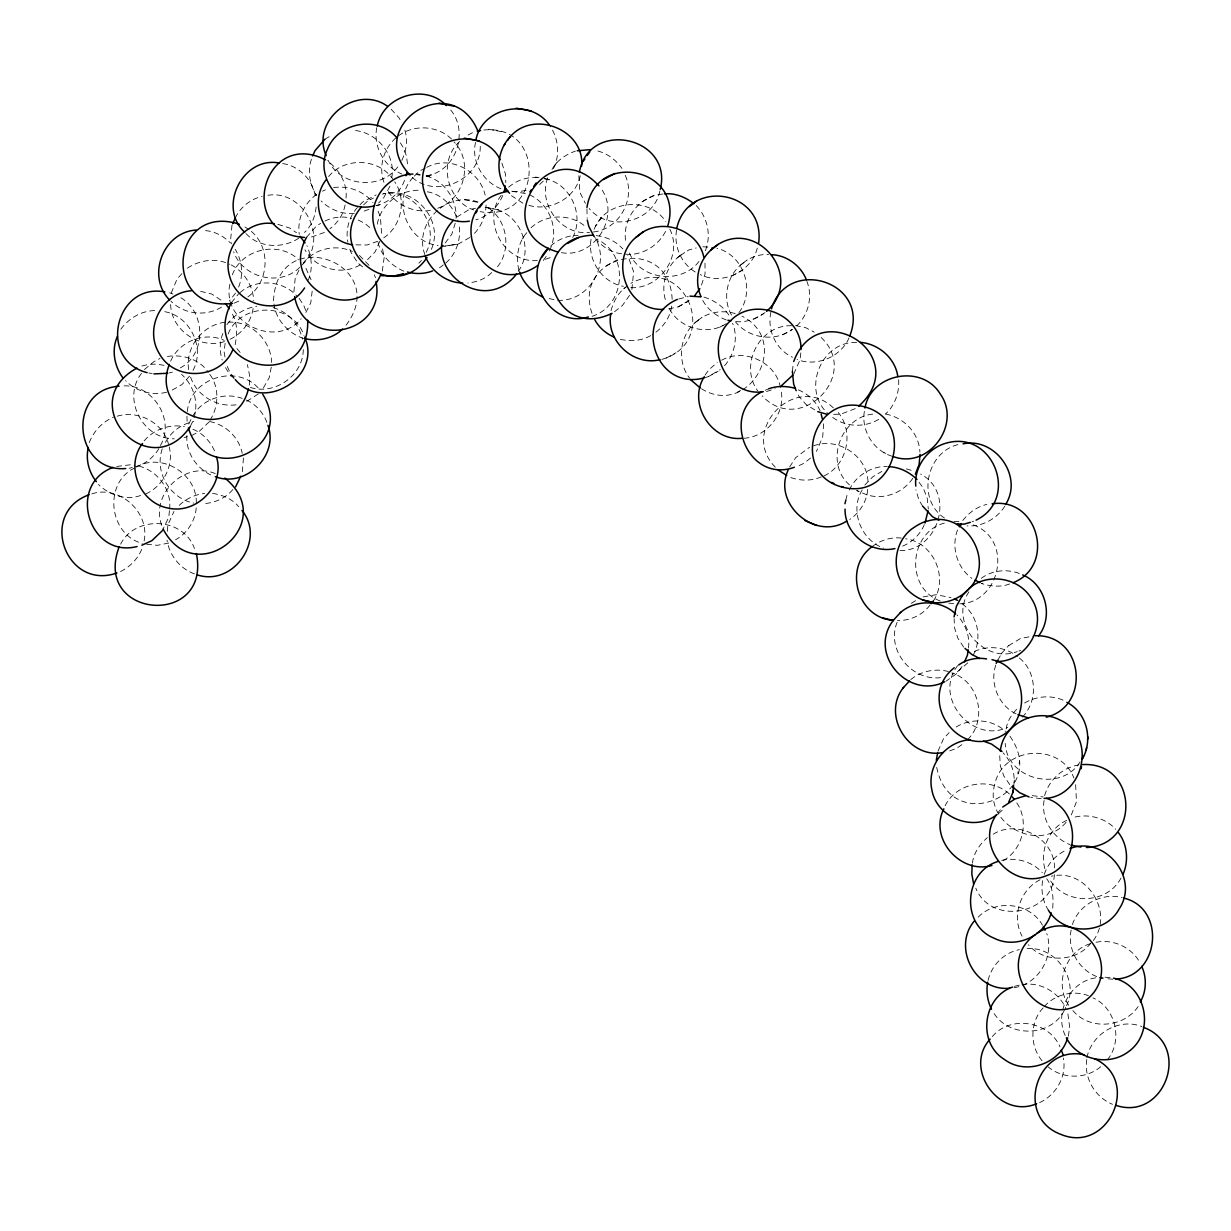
<?xml version="1.0" encoding="UTF-8"?>
<svg xmlns="http://www.w3.org/2000/svg" width="1231" height="1231" viewBox="0 0 1231 1231"><rect width="100%" height="100%" fill="white"/><g stroke="black" fill="none" stroke-linecap="round" stroke-linejoin="round"><path stroke-width="0.75" stroke-dasharray="5 3.75" d="M586.941 208.931L587.172 218.349M672.141 299.348C669.618 232.767 569.414 253.801 592.757 315.49M1052.705 908.201C1053.521 898.122 1053.074 887.136 1046.704 878.765M1054.352 874.518C1052.844 914.91 991.047 925.743 975.814 888.213M800.812 352.866L800.058 359.683L793.795 373.962M823.647 423.772L822.677 437.128L816.415 451.408M898.645 379.702C899.461 392.289 895.06 405.43 885.551 413.97M1086.804 1059.491C1083.803 1078.202 1095.098 1097.221 1112.516 1104.315M578.847 175.71L579.893 192.359L585.356 203.407M591.049 239.276C587.372 260.341 602.19 282.73 623.44 286.3M273.528 300.887C276.96 220.534 394.535 264.403 344.834 326.784M293.901 291.885L295.24 277.883L300.21 267.573M144.119 541.009C150.151 511.788 118.622 483.86 90.463 494.339M167.416 531.284L167.831 525.068L173.956 511.465M196.206 507.911C195.237 521.067 187.05 533.454 175.494 539.809M169.57 509.065C171.986 488.83 156.26 469.073 136.333 465.518M186.927 435.574C185.619 453.162 197.468 469.827 213.625 476.212M243.446 458.024L242.199 473.273M376.763 127.685C372.962 146.735 384.257 166.539 401.875 174.063M486.091 205.069C485.799 217.041 480.213 228.951 471.027 236.66M187.327 411.539C190.19 377.409 238.614 362.868 259.879 389.935M249.324 385.149L249.955 377.363L247.416 364.638M271.282 367.13L269.25 377.594L262.695 389.165M303.272 349.558C303.134 375.517 274.99 395.274 250.447 387.473M676.588 230.028C673.557 246.385 681.482 264.126 695.961 272.436M867.686 489.415C866.886 501.479 859.653 512.788 849.682 519.513M169.416 510.696L168.801 517.205L162.2 530.823M972.336 863.162C973.659 853.129 979.799 844.204 987.324 837.665M1044.088 800.489C1040.918 818.938 1052.628 837.849 1069.862 844.558M1042.642 880.673C1040.841 890.798 1042.872 901.477 1048.366 910.171M312.166 291.208L310.751 302.903L305.35 313.459M346.019 198.129C347.665 183.434 338.848 169.124 327.2 160.738M391.75 177.726C396.136 154.598 376.378 131.64 353.266 130.317M770.898 312.105C766.898 329.739 775.853 349.65 792.502 357.282M792.364 371.208L793.133 364.699M231.997 225.181L230.674 239.168L231.351 243.876M316.105 207.054C315.228 216.394 311.597 226.119 304.442 232.459M381.595 233.274L380.394 217.01L377.486 209.593M229.843 284.284C221.549 322.753 276.098 349.127 301.195 318.767M225.135 343.326L224.088 351.697L224.965 356.99M235.152 344.68C237.214 334.047 237.798 322.691 231.767 313.136M1013.467 787.055C1015.99 774.853 1011.744 761.758 1003.111 752.88M936.714 767.375C950.47 837.342 1052.151 794.657 1009.297 735.322M1014.052 782.424L1014.359 779.992M1017.806 773.76L1018.083 771.652M1019.114 763.482L1019.437 761.05M1068.385 1036.194L1069.631 1026.885L1067.692 1012.297M968.458 648.014C970.213 635.996 965.104 623.84 957.056 615.038M345.095 204.931C343.464 214.394 337.571 223.103 329.893 228.812M382.302 271.112L384.164 257.494L382.195 246.939M455.239 223.211L451.792 234.244L444.299 244.184M475.551 142.381C470.996 161.615 483.121 182.034 501.309 188.897M864.362 411.4C861.008 430.958 874.01 451.531 893.321 456.593M162.23 448.93C154.198 471.95 169.94 498.54 193.713 503.079M938.007 751.202L943.515 738.692L949.101 732.645M1006.127 728.86C1007.358 720.35 1012.574 712.964 1018.853 707.286M631.872 289.577L633.626 271.774L627.841 255.617M671.711 306.119C670.095 318.152 662.293 328.477 652.138 334.817M897.091 622.301C885.428 651.168 913.941 683.574 943.885 677.081M995.802 665.079C989.293 684.097 999.264 707.025 1017.929 714.703M988.108 980.353C991.463 965.381 1004.111 952.548 1019.33 949.686M1071.155 930.051C1066.785 950.286 1080.079 971.859 1099.899 977.629M193.99 417.755C198.991 402.399 193.436 384.995 181.588 374.378M253.14 308.489C250.986 322.722 240.907 334.986 227.627 340.371M547.687 177.803C537.747 204.377 561.29 235.721 589.618 232.474M580.247 175.802C575.508 198.668 548.811 212.624 527.16 204.731M659.862 191.005C653.815 222.319 609.068 232.859 589.157 208.454M845.805 500.217L847.528 493.2M957.533 529.992C950.947 547.118 957.01 567.568 971.859 578.339M611.053 310.597C613.453 301.426 618.393 292.378 626.256 286.792M311.443 159.307C307.119 171.34 309.904 185.035 316.659 195.621M377.286 224.196C380.779 204.084 400.26 189.205 420.51 190.282M431.327 249.401C444.637 219.764 413.308 184.881 382.426 194.159M171.201 293.086L177.11 278.96L182.034 273.482M222.888 333.493C219.426 341.803 219.549 351.527 222.18 360.052M701.501 285.038L705.055 274.021L704.994 262.449M757.28 248.077C751.618 271.866 722.043 285.715 700.285 274.575M502.71 195.498C498.047 207.008 487.876 216.456 475.858 219.826M553.427 168.616C560.474 154.598 558.351 137.626 549.38 124.993M572.707 237.46C585.017 214.425 569.599 182.019 543.502 178.541M308.012 280.453C313.213 269.543 311.689 256.463 306.888 245.692M379.794 241.23L375.163 251.832L365.622 261.649M1086.881 1057.737C1091.651 1033.84 1118.841 1017.375 1141.937 1026.577M705.317 250.785C711.687 235.121 707.44 216.302 695.253 204.592M1044.627 795.611C1049.027 779.839 1062.738 767.405 1078.91 764.913M1044.273 874.41C1047.827 863.439 1056.275 854.468 1066.815 849.913M973.013 655.477C982.538 638.581 977.876 614.961 961.919 603.698M389.95 186.173L383.718 197.714L378.548 203.069M401.768 160.445C406.569 150.582 408.2 138.426 404.107 128.039M426.203 252.324C440.667 224.734 414.432 188.512 383.718 193.575M849.036 337.894C840.727 357.113 816.599 367.084 797.119 359.529M526.776 232.674C517.774 242.861 515.851 257.356 518.866 270.251M549.272 250.939C559.905 231.197 550.395 204.746 530.376 195.206M594.127 229.351C605.006 200.191 648.999 195.683 665.817 221.688M404.553 180.372C399.921 192.605 389.104 202.776 376.24 205.5M924.296 524.668C920.142 534.562 911.602 542.979 901.369 546.549M933.406 600.897C948.886 577.662 933.406 542.379 905.647 538.778M1072.386 924.558C1079.048 904.37 1101.714 892.413 1122.195 897.507M1066.523 1005.681C1079.495 979.753 1055.783 946.162 1027.1 948.624M1093.359 940.499C1114.701 911.971 1086.05 867.747 1051.366 876.21M1064.307 1010.436C1050.612 1037.81 1006.666 1038.041 992.509 1010.774M170.632 361.237C178.972 341.464 204.592 331.216 224.227 340.371M232.336 274.805C241.784 248.877 278.698 240.43 298.487 259.618M193.052 370.316C205.5 347.342 189.666 315.367 163.754 311.52M238.614 287.038C243.646 274.852 242.138 260.664 235.259 249.401M228.15 333.955C240.691 301.703 292.978 302.18 303.934 335.432M190.19 426.68L193.559 419.602M160.399 445.56C175.771 419.509 152.09 383.18 122.115 385.995M789.687 466.918L795.611 457.747L809.583 447.207M89.278 442.637C93.602 431.281 102.25 421.987 113.452 417.186M158.861 448.669C153.752 457.178 145.166 464.41 135.287 466.687M188.758 424.018L191.974 417.463M209.978 420.279C218.964 406.43 219.657 386.857 209.224 373.624M968.92 591.849C948.332 622.363 983.8 664.432 1017.237 651.599M957.733 665.525C932.606 697.592 972.598 744.201 1007.789 727.259M997.864 660.108L1001.772 653.092M235.29 218.056C240.153 207.162 250.632 199.13 262.172 196.345M231.366 302.657L238.691 293.732M120.592 544.164C135.364 514.835 183.65 517.389 194.467 548.564M141.719 549.411C137.257 559.828 128.84 567.953 118.484 572.507M849.267 490.03C855.884 475.581 871.425 466.026 887.32 466.411M862.223 489.846C849.482 510.511 860.915 539.963 883.504 548.087M945.131 805.782C957.149 780.869 994.51 776.207 1012.467 797.119M1071.309 814.937L1076.448 801.781L1075.648 784.439M665.556 231.397C658.108 246.031 641.32 256.325 624.794 254.063M629.564 295.348L622.44 305.488L613.53 312.536M235.536 293.101L229.305 301.056M141.488 373.408C121.7 398.613 142.688 438.99 174.248 438.805M165.446 442.391C171.032 431.619 181.926 423.756 193.806 421.525M192.79 416.155C202.007 399.106 224.319 391.735 242.245 398.413M738.923 312.659C755.588 290.685 743.986 255.109 716.888 248.231M705.055 375.132L709.025 369.654L717.288 362.453M501.202 195.314C481.198 221.842 504.448 263.188 537.332 260.572M497.432 266.804C512.25 248.662 506.803 218.641 486.691 206.823M518.266 271.374C534.839 248.754 519.405 212.071 491.6 208.501M1107.377 1059.799C1123.18 1040.657 1115.948 1007.912 1093.005 997.895M413.062 177.356C391.443 200.176 406.984 242.168 438.128 245.446M1120.995 878.042C1107.084 904.754 1065.277 905.508 1049.92 879.765M551.965 169.509C556.874 160.261 565.829 154.614 575.4 151.105M543.286 260.51L546.979 255.294M189.574 376.147L181.926 384.626L169.693 391.473M554.35 166.077L556.858 162.584M599.359 220.78L601.867 217.287M522.406 238.829L523.837 236.829M595.542 226.196L596.973 224.196M306.565 237.321L316.49 225.904L320.552 223.442M357.405 207.47C349.081 216.687 345.342 230.028 347.896 242.199M962.027 666.587L956.025 674.157L945.931 681.251M967.812 662.847L956.687 672.434L952.194 674.388M967.597 739.631C987.924 719.873 979.091 681.297 951.855 672.942M1022.284 717.15C1038.302 701.085 1036.994 671.634 1018.945 657.662M1080.079 761.927C1061.26 792.549 1007.035 780.254 1005.188 743.355M724.582 365.653C734.599 354.39 738.323 337.417 732.63 323.322M912.771 478.29C903.185 493.123 883.258 500.278 866.547 494.693M1004.819 506.203C996.879 518.82 982.107 526.96 967.135 525.868M929.959 605.098C922.588 615.085 909.863 620.978 897.476 620.486M698.993 261.449C681.42 284.653 640.566 280.299 629.441 252.971M998.049 812.506L1000.372 809.767M1002.203 810.26L998.71 813.414M1043.103 1007.881C1029.732 1022.192 1029.531 1046.396 1042.442 1061.23M120.807 329.216C129.178 317.767 142.781 309.873 157.214 310.643M226.858 324.707C234.059 314.89 244.707 308.042 256.817 306.227M1008.604 645.644L1020.345 638.597L1033.563 635.965M992.309 1036.579C1010.297 1014.806 1048.935 1021.038 1059.983 1046.812M1044.196 1006.619C1054.736 994.463 1073.309 989.847 1088.373 995.664M1001.234 653.676L1008.928 645.29M1090.943 943.023C1076.294 962.38 1044.073 963.304 1028.408 944.762M1138.121 1006.573C1123.472 1028.316 1088.158 1030.609 1072.032 1009.482M864.839 485.076L872.825 476.782L881.827 471.427M962.78 520.482C968.812 512.804 977.199 506.541 986.847 504.433M301.98 265.065C330.031 239.83 303.857 188.481 266.973 195.452M328.631 176.587C344.449 156.845 378.594 158.045 392.797 179.08M395.905 137.949C383.103 148.966 378.117 167.955 384.472 183.696M360.006 204.777L362.622 202.069L376.163 194.929M397.751 166.939C380.533 190.513 340.525 186.558 328.123 160.307M418.863 263.172L421.448 260.495M445.791 263.034C456.916 253.371 461.533 237.66 458.886 223.365M247.877 296.871C269.327 281.761 271.266 247.277 250.462 230.689M303.026 263.234C314.505 248.616 335.678 243.83 352.466 251.463M299.733 267.358C280.114 287.146 242.784 277.975 233.659 251.724M258.325 393.951L245.508 402.137M363.684 204.854L367.438 201.161L373.332 198.099M414.324 176.125L419.325 171.201L425.234 168.155M679.82 255.863C665.94 266.05 660.355 285.607 666.002 301.78M742.662 263.434C726.629 275.144 721.658 299.533 732.307 316.398M697.408 320.86C679.774 333.647 676.281 360.868 689.529 378.071M796.734 325.861C808.475 314.828 812.922 296.425 806.92 281.437M144.427 369.515L153.844 361.699L159.999 358.436M144.135 440.867C153.906 429.28 169.539 423.849 184.373 426.618M209.208 421.833L198.806 431.742L192.267 435.205M232.859 489.523C225.381 498.57 213.917 503.31 202.33 503.741M459.609 141.519C437.882 160.876 446.253 200.653 473.812 209.932M539.655 184.512L545.933 178.557M491.692 272.528C485.599 279.006 476.582 281.991 467.934 283.068M1066.138 822.277C1039.656 854.037 982.692 824.139 994.879 783.901C1003.08 746.355 1060.23 742.124 1073.924 778.023M179.234 505.372C186.004 498.74 195.283 494.416 204.715 493.431M531.053 227.797C545.825 213.702 571.43 213.255 586.341 227.443M550.626 246.092C557.966 239.353 568.045 235.229 578.078 235.336M810.552 458.055L803.751 463.441L797.826 466.149M662.832 194.052C639.397 195.406 621.47 219.457 625.871 242.307M978.183 917.172C995.802 898.707 1029.947 902.769 1042.472 925.143M316.659 194.452C304.011 203.192 297.071 219.103 299.271 234.29M240.091 292.563C255.833 278.375 282.853 280.237 296.84 296.025M456.763 217.133L468.796 209.732L475.458 208.316M508.649 187.174C516.758 180.095 528.099 176.479 538.701 177.633M679.974 255.756L688.837 249.955L696.238 247.954M742.816 263.326C749.771 257.202 759.389 254.078 768.544 254.463M697.562 320.752C707.84 311.735 723.212 309.689 735.969 313.813M383.733 237.845C401.521 226.058 406.969 199.407 394.689 181.819M439.498 267.835L443.268 264.957M623.655 288.777L626.41 286.685M677.219 257.848L684.405 252.37M668.664 308.919L678.296 306.858L691.391 298.995M740.062 265.419L747.248 259.941M694.807 322.861L701.993 317.367M661.816 359.406C720.627 342.587 687.329 253.724 630.841 283.299M735.861 321.568C746.601 322.722 757.08 318.583 765.528 312.182M703.917 377.932L708.287 376.655L720.273 369.623M961.842 744.647L956.995 748.125L948.055 751.525M1003.142 860.623C1023.253 849.467 1029.747 820.292 1016.021 801.843M469.78 237.506L458.271 244.046L443.252 246.354M1100.745 1066.708C1086.05 1079.264 1062.938 1079.264 1048.12 1066.908M911.309 603.328L918.788 598.651M981.276 578.37C992.894 569.353 1009.805 568.568 1022.761 574.954M910.725 679.62C921.096 670.91 935.514 668.187 948.516 671.541M1039.58 1102.637C1056.198 1094.959 1066.877 1076.294 1063.369 1058.06M1040.026 879.796C1019.945 889.859 1011.467 916.387 1022.053 936.176M324.892 139.288L331.662 135.179M398.567 135.764C414.216 123.992 437.974 125.531 451.869 139.334M180.388 367.869C207.193 353.451 205.7 310.366 178.972 296.702M872.102 546.672C881.027 539.763 892.721 536.27 903.893 538.501M855.268 408.646L840.665 414.201L832.418 414.355M878.749 419.356C863.993 428.126 844.281 427.142 830.956 416.047M824.062 475.92C847.267 464.995 854.345 432.496 838.342 412.57M731.86 275.929L741.631 270.589M678.296 306.858L688.067 301.518M669.464 308.843C679.635 328.554 707.81 336.063 726.321 323.599M666.186 358.129L675.957 352.774M753.557 319.214L763.328 313.874M782.593 334.77L792.364 329.416C775.068 342.31 749.217 338.571 735.599 322.045M708.287 376.655L718.073 371.3M701.424 388.719C748.848 418.417 792.302 341.479 741.954 316.152M719.75 327.2L723.012 325.43M737.323 392.212L740.585 390.442M974.383 651.522C988.154 644.998 1005.773 646.86 1017.514 656.554M993.248 834.172C1017.883 818.753 1054.752 838.48 1054.505 867.963M1066.754 820.385C1048.043 828.648 1039.287 851.729 1045.442 870.84M134.779 467.872C103.142 482.844 108.682 534.531 142.288 543.44M642.136 201.776L653.476 195.729M606.144 265.727L617.485 259.679M650.645 335.601C640.643 341.572 628.626 341.372 617.593 338.848M145.72 493.954C163.108 486.245 174.079 465.657 169.263 447.068M187.389 268.158C199.761 259.941 216.025 257.556 229.597 264.311M592.049 316.321C626.025 305.78 629.38 253.617 596.666 239.26M468.042 135.041L473.904 131.979M426.449 175.802C456.624 171.417 470.042 129.871 448.915 107.989M221.534 307.104C205.9 316.859 183.742 314.444 170.878 301.087M956.133 726.998C971.459 717.688 992.401 719.012 1005.635 731.522M1024.607 702.978C1036.81 695.777 1052.305 694.638 1065.092 701.116M426.711 167.385C449.253 154.706 479.69 170.355 485.137 195.083M136.318 467.041C161.707 452.069 197.175 473.95 196.329 503.017M322.46 191.19L325.399 189.805M298.81 238.183C282.745 248.8 259.326 248.139 245.892 233.475M360.037 264.911C341.556 276.067 315.398 268.589 304.965 249.831M324.969 221.026C333.093 217.071 342.926 215.794 351.651 218.441M368.823 209.393L361.729 212.009M324.415 232.444L311.92 236.921L308.165 237.168M437.728 208.224C464.364 199.56 473.843 161.877 454.008 141.904M377.794 241.291L367.023 245L352.62 244.8M721.658 360.221C744.17 347.434 776.515 362.345 780.5 388.15M765.297 390.319L768.744 388.765M234.152 303.149L240.46 300.395M1090.112 943.746C1064.83 951.578 1053.598 985.616 1069.77 1006.727M972.044 521.744L973.659 521.159M1018.96 650.999L1020.668 650.353M545.425 259.264L551.827 257.048M923.142 596.897L936.191 594.711L950.947 597.589M766.528 391.55L775.207 388.704M821.323 476.859C811.367 481.244 799.827 480.998 789.733 477.182M944.362 523.083C908.37 532.684 904.877 589.495 941.561 601.451M1009.666 583.94C1000.634 587.495 990.493 586.31 981.43 583.479L982.323 583.694M168.832 543.009L157.399 545.318L143.765 543.979M957.856 444.637C926.189 452.623 916.387 499.54 944.592 518.143M678.696 299.025L688.237 296.548M117.16 416.216C138.087 409.8 162.938 422.479 168.447 443.96M184.096 437.544L187.174 436.728M116.714 466.441L130.071 464.81L134.764 465.349M129.132 468.319L132.209 467.503M140.626 495.478C125.839 500.848 109.374 495.093 98.449 484.475M872.702 414.124C839.496 417.509 823.693 465.056 851.113 486.214M813.568 445.853C837.849 436.682 867.363 455.809 868.024 482.044M1014.375 986.339L1020.376 984.877M1014.036 987.708C1038.379 983.954 1054.613 956.964 1046.781 933.59M1095.682 977.845C1068.985 981.646 1053.321 1014.406 1066.369 1037.825M224.95 322.245C202.376 325.015 185.035 347.373 188.697 369.977M224.427 341.603C199.453 349.819 169.909 329.523 170.632 302.764M141.888 365.992L149.243 364.253L157.306 364.145L165.523 365.653M169.309 372.885L172.432 372.147M166.57 392.212C152.152 396.028 135.841 391.366 125.547 380.579M1075.125 817.03C1089.62 813.691 1105.653 818.276 1115.732 829.309M1001.695 860.361C1016.191 857.007 1032.224 861.592 1042.288 872.625M593.419 231.967C619.455 229.397 636.642 197.668 624.763 174.387M483.829 130.024C547.18 123.731 542.394 223.427 480.198 211.655M472.473 201.284L479.505 202.638C448.284 189.389 413.093 222.888 424.88 254.648M526.145 190.42L518.051 191.728L510.88 191.205M426.588 175.771L431.496 175.017M376.332 205.485L379.61 204.977M444.914 246.108L449.884 245.354M451.746 245.046L458.271 244.046M630.841 287.685C660.001 289.054 683.22 255.448 669.772 229.089M557.705 300.318C589.864 301.934 612.192 262.388 593.85 235.798M333.539 187.651C348.065 185.373 363.73 190.943 372.947 202.623M953.963 521.605L960.949 521.729M1096.113 942.284C1112.593 938.853 1130.597 946.793 1139.121 961.273M1021.945 984.708C1039.887 981.384 1059.075 992.094 1065.969 1008.928M791.61 325.738C759.527 324.522 738.969 365.053 757.65 390.796M856.622 342.495C820.939 340.849 801.273 390.566 828.371 413.878M167.416 356.482C182.45 354.066 199.714 359.19 208.316 372.377M354.297 213.348C341.956 214.686 329.893 209.424 321.091 200.961M430.373 210.393C413.554 213.163 395.566 204.823 387.257 189.897M744.016 438.251C767.328 437.02 786.178 412.6 780.916 389.735M899.969 550.534C938.068 551.565 956.441 493.154 920.619 474.027M948.624 603.128L958.041 603.913M959.795 603.836C1000.818 602.744 1014.067 538.424 972.044 524.468M511.788 191.267L525.976 193.621M228.166 322.199C250.739 320.568 270.989 340.156 271.651 362.468M236.075 404.83C215.44 407.584 193.698 393.828 189.512 373.024M1105.007 977.199L1111.747 977.86M1112.839 979.214L1106.023 978.63M702.855 246.754L713.78 247.523M1032.193 795.641L1043.288 796.949M1041.241 798.719L1030.778 797.273M205.515 230.643C214.994 231.305 223.703 236.26 230.351 242.876M200.591 291.347L211.778 294.04L222.903 301.395M596.266 235.66C606.391 236.552 616.1 241.461 622.855 248.939M621.501 253.632C611.299 252.894 602.344 246.508 595.712 239.076M906.37 468.888L913.987 471.088M282.73 163.585C299.579 165.908 313.874 181.065 315.505 197.945M277.821 224.304L289.685 228.058L296.486 232.721M212.563 493.369C222.303 494.816 232.351 498.924 238.691 506.695M148.828 372.978L152.244 373.593M561.459 252.663C594.804 258.525 620.732 216.441 601.313 188.835M553.996 299.625L545.764 297.825M544.21 178.68L550.534 179.88M426.449 176.064C444.545 180.803 457.163 199.714 456.055 218.241M498.647 209.839L483.614 206.993L490.738 208.347M488.738 129.24L495.847 130.594M496.709 130.748L503.756 132.086M535.516 177.033L539.07 177.71M426.095 175.987L429.604 176.664M464.487 199.776L471.611 201.145M795.503 325.599L805.32 327.508L814.245 332.124M427.295 191.805C442.575 194.159 454.254 207.454 458.363 221.842M209.732 421.571C225.642 424.618 239.137 437.39 242.215 453.362M215.256 473.566C183.865 460.471 148.628 496.047 162.584 527.345M885.597 414.047C903.862 417.494 919.126 433.143 919.911 452.085M597.897 151.013C607.745 153.644 616.208 160.138 621.978 168.462M194.375 573.831C179.926 568.599 169.416 555.304 167.001 540.147M273.097 307.627C287.823 311.612 299.41 324.445 302.441 339.264M169.786 292.809L172.909 294.024M703.932 297.102C714.719 300.349 724.567 307.273 730.152 317.183M303.688 338.479C288.577 333.616 275.882 320.014 273.99 304.026M883.473 452.469L885.735 453.408M858.961 491.508L856.684 490.569L868.517 495.508M726.321 319.998C715.827 315.828 706.194 308.627 701.624 298.025M246.215 400.06C256.217 404.291 263.988 413.539 267.389 423.679M192.928 429.296C203.053 433.25 210.978 442.083 214.963 451.977M798.303 389.873C807.89 393.812 815.784 401.198 820.077 410.646M358.283 220.026L364.945 223.519L371.147 228.643M403.86 271.174C391.043 265.742 380.179 254.725 377.702 240.661M412.308 177.541C437.897 199.853 482.506 178.357 480.182 144.366M522.821 203.177L511.496 195.683M814.753 409.892L806.028 404.43L799.181 396.828L796.934 392.227M231.151 264.911C244.384 271.743 252.924 285.946 253.771 300.703M359.452 255.463L369.854 266.127M245.031 226.966L249.108 229.766M391.104 109.205L398.936 117.684L401.414 122.054M358.821 263.742L362.699 266.927M821.123 337.509C861.361 375.301 799.735 436.359 762.22 395.859M833.387 407.892C794.38 371.085 737.554 432.373 776.853 468.672M236.952 348.619L241.615 354.22M233.921 378.348L229.289 373.793L225.381 367.407M356.605 261.064L350.958 252.355L348.788 246M234.244 378.194L230.074 372.654L226.735 365.084M919.111 482.352L923.358 488.184L927.22 498.278L928.312 509.034M1009.759 784.609L1003.773 775.853L1000.326 765.836L999.68 755.219M299.195 298.425L303.734 305.38L306.627 312.812M963.658 647.137L957.795 638.043L954.517 627.733L954.117 618.716M400.352 142.858L403.722 148.228L406.461 156.014L407.538 164.339M922.727 506.249L918.942 500.109L915.879 489.738M501.909 163.154L505.51 174.263L505.803 182.573M305.95 268.343L311.089 279.776M374.316 274.759L375.47 277.729M186.943 416.247L187.189 423.51"/><path stroke-width="1.5" d="M758.619 243.107C765.897 189.836 687.867 177.649 676.727 228.412M800.919 349.604C802.243 314.705 754.865 295.717 730.922 320.368C702.67 344.926 725.428 397.582 763.297 391.673M581.694 166.016C584.817 127.762 528.715 108.005 507.634 140.319M610.776 313.843C605.806 340.802 633.534 366.469 660.062 359.667M920.065 454.362L919.095 464.549L915.372 474.104M972.151 864.793L971.813 873.918L973.583 883.75M792.364 371.208L793.656 384.118L796.18 390.689M1008.697 802.197L1012.728 792.702L1013.605 785.855M1044.15 798.411C1083.449 797.565 1098.052 736.584 1060.029 720.058C1036.271 707.302 1002.834 723.843 1000.341 751.172M1082.234 759.235C1093.451 740 1087.05 712.78 1066.877 702.316M936.283 760.296L937.653 752.895M1012.728 792.702L1013.005 790.594M1081.203 768.683L1081.48 766.559M1082.511 758.404L1082.834 755.972M1086.281 749.741L1086.558 747.632M1087.589 739.462L1087.912 737.03M968.197 649.799L967.428 655.169L964.565 661.832M504.448 190.867L505.264 185.896M928.02 510.819L925.05 523.021M864.962 408.046C870.871 373.67 921.865 363.622 940.222 393.935C962.073 424.28 928.62 469.657 893.321 456.593M88.324 447.422C85.493 459.301 88.755 472.227 96.403 481.675M586.956 207.47C595.912 149.197 684.728 168.601 667.864 225.627M954.04 616.9L956.41 606.314L961.98 596.081M987.693 982.184C986 991.217 987.416 1001.034 991.524 1009.297M248.447 388.811C235.444 444.16 148.766 417.463 169.324 364.422M579.355 172.325C589.018 118.376 673.419 136.779 660.262 189.374M844.943 503.725L845.805 500.217M377.255 126.039C383.118 95.833 425.095 82.985 446.376 105.543M405.953 175.741L406.892 172.648M1051.197 912.863C1044.904 936.391 1015.621 949.316 994.017 938.145C960.411 924.758 963.919 871.44 998.126 861.438M1123.103 874.21C1128.812 860.792 1127.458 844.266 1118.41 832.602M849.621 336.263C871.533 281.945 787.486 255.463 771.468 308.889M117.468 336.232C111.221 349.973 114.314 366.438 123.238 378.302M476.12 138.857C483.491 106.405 530.592 97.988 549.38 124.993M119.13 546.887C92.233 618.716 211.317 628.272 196.391 553.535M943.854 808.798C928.651 838.496 960.549 874.641 991.909 865.47M312.659 155.922L314.967 150.721L324.892 139.288M306.565 237.321C278.098 287.685 357.682 328.539 380.825 274.467M793.718 361.483C818.954 293.763 914.325 356.282 858.669 406.199M510.126 136.826C495.678 151.982 494.985 177.941 509.542 193.252M507.972 191.374C437.728 203.884 478.813 305.042 537.809 265.511M598.958 185.881C547.718 130.178 485.429 231.213 557.766 251.97M541.979 257.125L548.303 248.216C519.574 275.852 550.134 329.016 588.449 316.952M1005.558 504.556C1023.561 476.474 995.217 436.913 963.088 443.837M1067.616 1037.871C1060.476 1063.846 1025.777 1075.771 1004.373 1059.399C977.168 1042.903 982.677 997.264 1012.605 987.047M232.659 223.75L235.29 218.056M1140.337 1001.819C1146.569 991.201 1146.815 977.399 1141.706 966.335M788.071 470.211C772.345 504.095 815.445 541.332 846.697 521.082M232.951 349.296C221.365 379.41 174.771 382.056 159.399 353.712C143.658 328.631 161.923 292.747 191.421 290.747M704.317 376.717C687.313 403.091 711.041 441.944 742.339 438.267M240.784 476.212L235.598 486.876M893.506 620.101C867.163 653.63 908.355 700.116 944.608 681.805M903.569 687.421C881.181 714.965 908.678 759.373 943.054 752.526M996.187 663.324L997.864 660.108M231.366 302.657C197.375 368.746 309.966 394.274 307.688 320.198M959.288 526.822L961.026 523.652M996.218 815.076C974.183 846.589 1011.405 890.352 1045.95 875.872C1080.88 864.793 1081.772 809.321 1046.335 798.334M427.034 257.541C394.351 305.657 323.876 251.355 361.175 207.316M974.229 921.142C952.025 947.47 975.291 991.647 1009.497 988.216M142.519 443.483C124.654 466.518 140.103 503.187 168.355 508.111C196.914 514.635 225.442 484.952 216.441 456.839M699.824 288.623L694.592 295.855M190.19 426.68C149.413 486.153 72.829 403.429 136.841 368.131M479.505 207.654L482.013 204.146M533.685 186.45L536.177 182.957M587.249 155.521L589.741 152.029M503.802 145.735L505.249 143.735M475.689 213.055L477.12 211.07M529.869 191.867L531.3 189.866M583.432 160.938L584.863 158.937M326.277 179.603C307.781 202.592 323.63 240.784 352.62 244.8M1038.518 635.965C1053.921 616.639 1045.658 584.356 1022.761 574.954M792.887 375.086L781.131 385.995M931.098 603.698L933.406 600.897M990.124 1039.102C962.827 1068.908 999.741 1119.564 1036.625 1103.715M900.338 612.653C915.664 599.082 940.93 599.789 955.625 613.93M968.812 588.633C987.431 571.953 1020.053 577.57 1032.07 599.635C1048.181 625.563 1026.069 662.509 996.233 661.447M954.24 667.771C918.634 695.438 951.748 754.003 993.171 739.123C1030.87 729.491 1031.686 668.233 992.017 659.693M892.967 620.686L900.661 612.299M961.442 596.666L967.581 589.972M903.046 688.021L909.54 680.928M304.565 287.931C286.007 317.167 237.198 308.996 229.351 275.113C221.888 248.431 246.585 218.687 274.405 223.765M516.558 274.021C481.475 319.168 414.17 262.572 453.377 220.334M342.587 329.077C333.032 338.51 318.229 341.71 305.226 338.71M638.381 235.521C607.575 256.756 625.533 311.52 663.632 309.366M713.626 247.877C698.931 258.664 693.453 280.053 701.008 296.609M766.636 311.351C807.105 274.944 751.895 212.347 711.026 249.862M872.102 546.672C843.173 567.276 857.161 617.346 892.244 620.209M162.2 530.823L151.798 540.732L141.873 545.21M443.037 245.369C423.479 266.804 384.78 257.171 375.378 230.32C365.484 204.823 385.441 174.31 412.954 174.079M504.141 191.451L506.403 189.312M1002.711 807.044L1014.883 799.027L1025.346 795.842M593.173 235.183C523.498 237.429 549.103 343.649 612.053 313.32M1035.348 934.575C993.248 964.011 1037.287 1029.378 1080.341 1003.973C1129.673 975.414 1083.68 902.446 1036.764 933.39M689.345 206.577L691.945 204.592M638.535 235.413C659.77 216.579 697.992 229.089 703.793 257.064M692.099 204.484L696.531 201.099M713.78 247.77L718.212 244.384M635.781 237.506L642.967 232.028M997.11 814.46C974.798 832.479 936.806 818.492 931.867 789.856C926.543 765.636 945.747 741.416 970.013 739.723M958.718 664.955C966.597 659.185 977.106 657.216 986.616 658.954M761.835 391.873C719.55 413.647 747.909 484.045 794.364 467.288M677.373 299.41C632.411 318.167 654.754 391.273 703.917 377.932M614.885 173.448L603.544 179.495M976.091 520.144C1019.822 498.955 993.509 430.327 947.131 442.898C928.251 447.469 913.817 466.657 915.787 486.137M567.553 243.446L578.893 237.398M113.006 467.426C66.212 484.814 89.078 558.751 137.087 546.533M89.063 494.77C37.776 513.204 65.935 590.988 116.945 572.969M1012.99 582.755C1056.244 565.752 1038.133 496.785 992.094 503.818M768.744 388.765C777.238 385.703 786.701 385.965 795.334 388.334M1046.242 717.181C1091.189 706.44 1084.019 634.134 1035.286 635.735M970.32 522.344L964.519 524.037L956.81 524.406M1070.001 848.544C1103.93 835.157 1139.968 877.226 1119.441 908.463C1105.53 935.16 1063.722 935.929 1048.366 910.171M403.153 273.713L395.782 275.882L381.395 275.682M432.666 270.897C424.633 274.021 415.678 274.251 407.384 272.02M167.739 373.255L153.952 373.916M894.922 548.58C870.856 554.058 844.435 534.223 845.066 509.126M477.243 131.271L480.567 130.563M196.329 230.043C163.138 231.936 146.15 276.298 169.539 299.918M577.247 150.782L590.434 149.613M478.105 131.625C452.331 67.982 362.991 125.516 410.031 175.033M500.201 159.815C485.014 127.778 431.789 134.01 424.233 168.816C415.386 196.114 441.314 225.904 469.396 221.165M374.563 205.762C343.572 214.671 313.659 178.541 327.354 149.443C338.079 121.992 378.194 114.945 397.028 137.949M391.366 276.313L397.982 275.313M399.844 275.005L406.384 274.005M232.521 303.349C160.553 312.92 170.755 201.976 239.306 224.242M664.478 193.867C675.173 192.836 685.605 197.175 693.945 203.715M1115.825 979.06C1159.402 977.168 1166.911 908.355 1123.734 898.061M1086.419 847.513C1141.029 845.374 1138.136 761.497 1082.511 764.589M119.053 386.195C66.274 389.95 73.629 472.827 125.747 468.534M933.837 602.636C945.408 603.575 957.195 599.635 965.827 591.849C998.187 565.321 967.366 509.434 928.051 520.944C921.896 522.082 916.587 525.699 911.509 529.13C894.075 542.886 890.967 570.261 905.17 587.418C910.294 593.003 916.372 597.635 923.542 600.205C945.362 605.344 933.052 602.451 922.635 599.989M689.96 296.132L700.701 296.84M462.733 283.053C446.222 282.822 431.419 271.359 425.28 256.294M771.775 254.725C786.732 255.171 800.935 265.834 806.336 279.683M304.411 237.414C235.506 233.398 263.157 128.024 325.538 159.861M843.404 487.368C896.368 500.432 917.587 416.724 860.484 405.907C811.106 396.49 790.702 475.274 843.404 487.368L841.435 486.553M1084.465 1054.844C1036.687 1043.934 1013.99 1116.779 1060.63 1134.274C1108.038 1154.447 1141.829 1080.541 1094.682 1058.783M279.314 163.046C242.938 155.922 217.133 207.147 244.661 232.197M889.059 466.687C899.661 467.103 909.432 472.196 916.987 479.428M727.906 320.26L731.091 320.783M1099.899 977.629L1102.961 978.137M197.329 574.892C233.182 586.756 266.25 539.747 241.968 510.48M164.846 291.901C115.022 282.561 97.634 360.037 147.12 372.654M1080.864 847.051L1071.032 845.143M504.495 190.005L507.695 190.605M516.235 108.19L523.344 109.544M524.206 109.697L531.253 111.052M438.836 103.266L445.945 104.62M446.807 104.773L453.854 106.112M464.333 138.149L471.458 139.503M472.319 139.657L479.367 140.996M416.37 174.156L419.925 174.833M860.5 342.341C878.688 343.972 895.276 358.129 897.814 376.532M1028.254 717.873L1017.929 714.703M957.703 524.114L961.242 524.96M882.765 617.962L893.367 620.47M871.41 546.687L872.317 546.903M817.753 411.677L827.386 414.401M215.271 476.689C245.338 488.276 279.114 455.655 267.912 425.326M1115.594 1105.253C1164.495 1121.995 1192.331 1045.304 1143.476 1027.331M1113.593 978.168C1146.415 985.308 1155.847 1032.44 1128.365 1051.751C1108.7 1066.615 1077.571 1060.091 1066.369 1037.825M983.538 741.17L991.555 744.078L1002.003 751.51M831.587 482.429L833.849 483.368M804.797 520.528L816.615 525.468M954.287 598.974L957.626 600.374M1029.101 797.011L1019.776 792.749L1012.467 786.901M614.454 337.294C606.237 333.786 599.066 327.708 594.819 319.783M979.753 658.523L971.69 654.4L964.996 648.352M387.38 106.128C356.128 84.016 310.52 120.346 326.184 155.629M938.899 520.174L932.513 516.743L922.727 506.249M975.044 580.047L979.83 582.617M542.733 297.086C532.269 291.793 523.313 283.315 519.574 271.974M777.992 469.95L786.717 475.412M700.116 387.857L690.345 379.487M224.873 478.09C280.376 522.929 196.144 591.696 163.138 529.053M235.29 379.579C263.342 413.277 322.384 377.055 304.688 337.125M299.995 236.337L305.073 242.907M1012.467 797.119L1014.252 799.319M225.427 303.58L229.366 308.812M593.957 236.321L588.787 226.381L587.264 220.026M262.757 394.32C296.809 449.038 207.023 488.122 188.405 428.08M1043.334 926.835L1045.057 930.221M1061.26 1050.074L1063.169 1054.952M821.154 414.262L822.4 419.017M376.009 281.422C386.657 334.894 304.58 350.927 294.594 296.579"/></g></svg>
